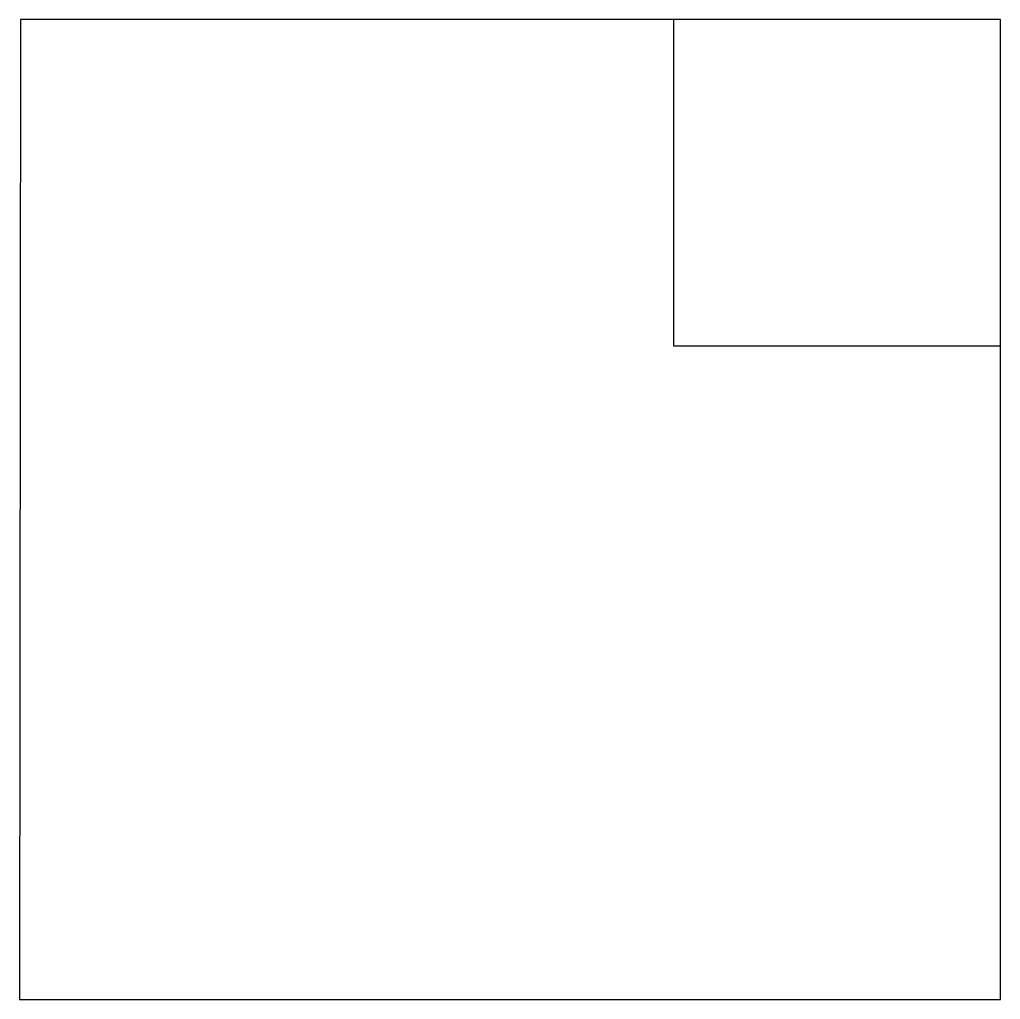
# Model space of a CAD drawing. Header units: millimetres. Extents: x 0 to 1000, y 0 to 999.
import ezdxf

# ---------------------------------------------------------------- set-up
doc = ezdxf.new("R2010")
doc.units = ezdxf.units.MM
doc.layers.get('0').update_dxf_attribs({"linetype": 'CONTINUOUS'})

msp = doc.modelspace()

# ---------------------------------------------------------------- linework, layer by layer
for p, q in [((667, 666), (667, 999)), ((1000, 666), (667, 666))]:
    msp.add_line(p, q)
msp.add_lwpolyline([(0, 0), (1000, 0), (1000, 666), (1000, 999), (667, 999), (1, 999)], close=True)

doc.saveas('drawing.dxf')
